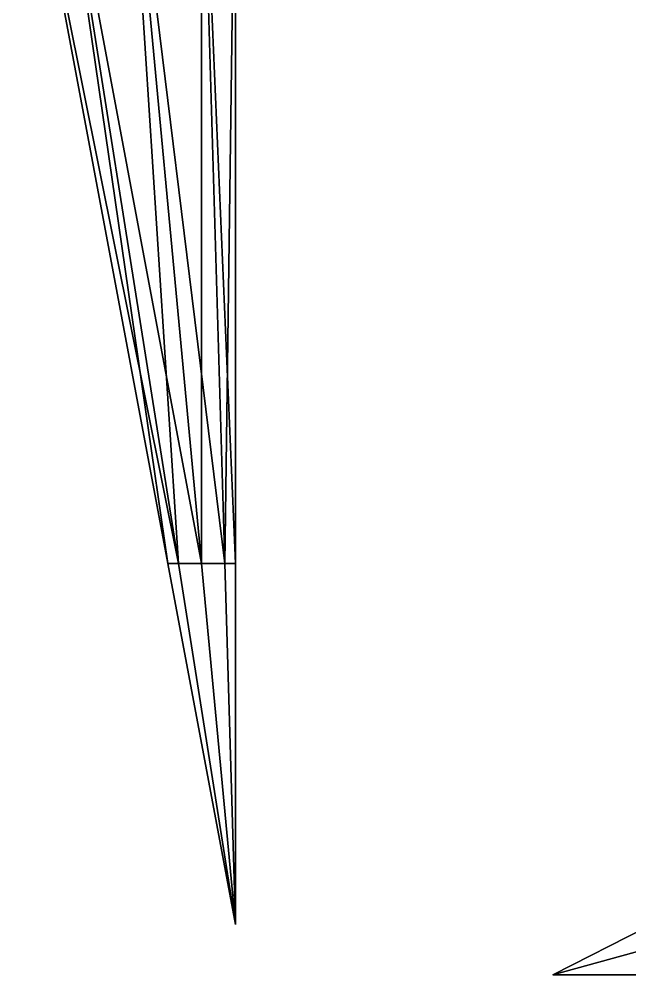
# Model space of a CAD drawing. Header units: metres. Extents: x -1.99 to 2.18, y -3.57 to 1.69.
# Drawn here: x -1.481 to -0.687, y -1.566 to -0.324 of the extents above; entities that cross this region are included whole.
import ezdxf

# ---------------------------------------------------------------- set-up
doc = ezdxf.new("R2010")
doc.units = ezdxf.units.M

msp = doc.modelspace()

# ---------------------------------------------------------------- linework, layer by layer
at = {"layer": 'Pyramid 6'}
for points in [[(-1.2879, -1.0313, 0), (-1.4813, 0, 0), (-1.4373, 0, 0.0659)], [(-1.2742, -1.0313, -0.0206), (-1.4813, 0, 0), (-1.2879, -1.0313, 0)], [(-1.2742, -1.0313, -0.0206), (-1.4373, 0, -0.0659), (-1.4813, 0, 0)], [(-1.2742, -1.0313, 0.0206), (-1.4373, 0, 0.0659), (-1.3406, 0, 0.2109)], [(-1.2879, -1.0313, 0), (-1.4373, 0, 0.0659), (-1.2742, -1.0313, 0.0206)], [(-1.2439, -1.0313, -0.0659), (-1.4373, 0, -0.0659), (-1.2742, -1.0313, -0.0206)], [(-1.2439, -1.0313, -0.0659), (-1.3406, 0, -0.2109), (-1.4373, 0, -0.0659)], [(-1.2439, -1.0313, 0.0659), (-1.3406, 0, 0.2109), (-1.2439, 0, 0.356)], [(-1.2742, -1.0313, 0.0206), (-1.3406, 0, 0.2109), (-1.2439, -1.0313, 0.0659)], [(-1.2137, -1.0313, -0.1112), (-1.3406, 0, -0.2109), (-1.2439, -1.0313, -0.0659)], [(-1.2137, -1.0313, -0.1112), (-1.2439, 0, -0.356), (-1.3406, 0, -0.2109)], [(-1.2137, -1.0313, 0.1112), (-1.2439, 0, 0.356), (-1.2, 0, 0.4219)], [(-1.2439, -1.0313, 0.0659), (-1.2439, 0, 0.356), (-1.2137, -1.0313, 0.1112)], [(-1.2, -1.0313, -0.1318), (-1.2439, 0, -0.356), (-1.2137, -1.0313, -0.1112)], [(-1.2, -1.0313, -0.1318), (-1.2, 0, -0.4219), (-1.2439, 0, -0.356)], [(-1.2137, -1.0313, 0.1112), (-1.2, 0, 0.4219), (-1.2, -1.0313, 0.1318)], [(-1.2, -1.0313, -0.0906), (-1.2, 0, -0.4219), (-1.2, -1.0313, -0.1318)], [(-1.2, -1.0313, -0.0906), (-1.2, 0, -0.29), (-1.2, 0, -0.4219)], [(-1.2, -1.0313, 0), (-1.2, 0, -0.29), (-1.2, -1.0313, -0.0906)], [(-1.2, -1.0313, 0), (-1.2, 0, 0), (-1.2, 0, -0.29)], [(-1.2, -1.0313, 0.0906), (-1.2, 0, 0), (-1.2, -1.0313, 0)], [(-1.2, -1.0313, 0.0906), (-1.2, 0, 0.29), (-1.2, 0, 0)], [(-1.2, -1.0313, 0.1318), (-1.2, 0, 0.29), (-1.2, -1.0313, 0.0906)], [(-1.2, -1.0313, 0.1318), (-1.2, 0, 0.4219), (-1.2, 0, 0.29)], [(-1.2, -1.5, 0), (-1.2879, -1.0313, 0), (-1.2742, -1.0313, 0.0206)], [(-1.2, -1.5, 0), (-1.2879, -1.0313, 0), (-1.2, -1.5, 0)], [(-1.2, -1.5, 0), (-1.2742, -1.0313, -0.0206), (-1.2879, -1.0313, 0)], [(-1.2, -1.5, 0), (-1.2742, -1.0313, 0.0206), (-1.2439, -1.0313, 0.0659)], [(-1.2, -1.5, 0), (-1.2742, -1.0313, 0.0206), (-1.2, -1.5, 0)], [(-1.2, -1.5, 0), (-1.2742, -1.0313, -0.0206), (-1.2, -1.5, 0)], [(-1.2, -1.5, 0), (-1.2439, -1.0313, -0.0659), (-1.2742, -1.0313, -0.0206)], [(-1.2, -1.5, 0), (-1.2439, -1.0313, 0.0659), (-1.2137, -1.0313, 0.1112)], [(-1.2, -1.5, 0), (-1.2439, -1.0313, 0.0659), (-1.2, -1.5, 0)], [(-1.2, -1.5, 0), (-1.2439, -1.0313, -0.0659), (-1.2, -1.5, 0)], [(-1.2, -1.5, 0), (-1.2137, -1.0313, -0.1112), (-1.2439, -1.0313, -0.0659)], [(-1.2, -1.5, 0), (-1.2137, -1.0313, 0.1112), (-1.2, -1.0313, 0.1318)], [(-1.2, -1.5, 0), (-1.2137, -1.0313, 0.1112), (-1.2, -1.5, 0)], [(-1.2, -1.5, 0), (-1.2137, -1.0313, -0.1112), (-1.2, -1.5, 0)], [(-1.2, -1.5, 0), (-1.2, -1.0313, -0.1318), (-1.2137, -1.0313, -0.1112)], [(-1.2, -1.5, 0), (-1.2, -1.0313, -0.1318), (-1.2, -1.5, 0)], [(-1.2, -1.5, 0), (-1.2, -1.0313, -0.0906), (-1.2, -1.0313, -0.1318)], [(-1.2, -1.5, 0), (-1.2, -1.0313, -0.0906), (-1.2, -1.5, 0)], [(-1.2, -1.5, 0), (-1.2, -1.0313, 0), (-1.2, -1.0313, -0.0906)], [(-1.2, -1.5, 0), (-1.2, -1.0313, 0), (-1.2, -1.5, 0)], [(-1.2, -1.5, 0), (-1.2, -1.0313, 0.0906), (-1.2, -1.0313, 0)], [(-1.2, -1.5, 0), (-1.2, -1.0313, 0.0906), (-1.2, -1.5, 0)], [(-1.2, -1.5, 0), (-1.2, -1.0313, 0.1318), (-1.2, -1.0313, 0.0906)], [(-1.2, -1.5, 0), (-1.2, -1.0313, 0.1318), (-1.2, -1.5, 0)]]:
    msp.add_3dface(points, dxfattribs=at)
at = {"layer": 'Pyramid 8'}
for points in [[(-0.6645, -1.5031, -0.0001), (-0.7875, -1.5656, -0.0001), (-0.6645, -1.5656, -0.0391)], [(-0.5606, -1.5031, 0.0329), (-0.7875, -1.5656, -0.0001), (-0.6645, -1.5031, -0.0001)], [(-0.5606, -1.5031, 0.0329), (-0.6645, -1.5656, 0.039), (-0.7875, -1.5656, -0.0001)], [(-0.6645, -1.5656, 0.039), (-0.6645, -1.5656, -0.0391), (-0.7875, -1.5656, -0.0001)]]:
    msp.add_3dface(points, dxfattribs=at)

doc.saveas('drawing.dxf')
